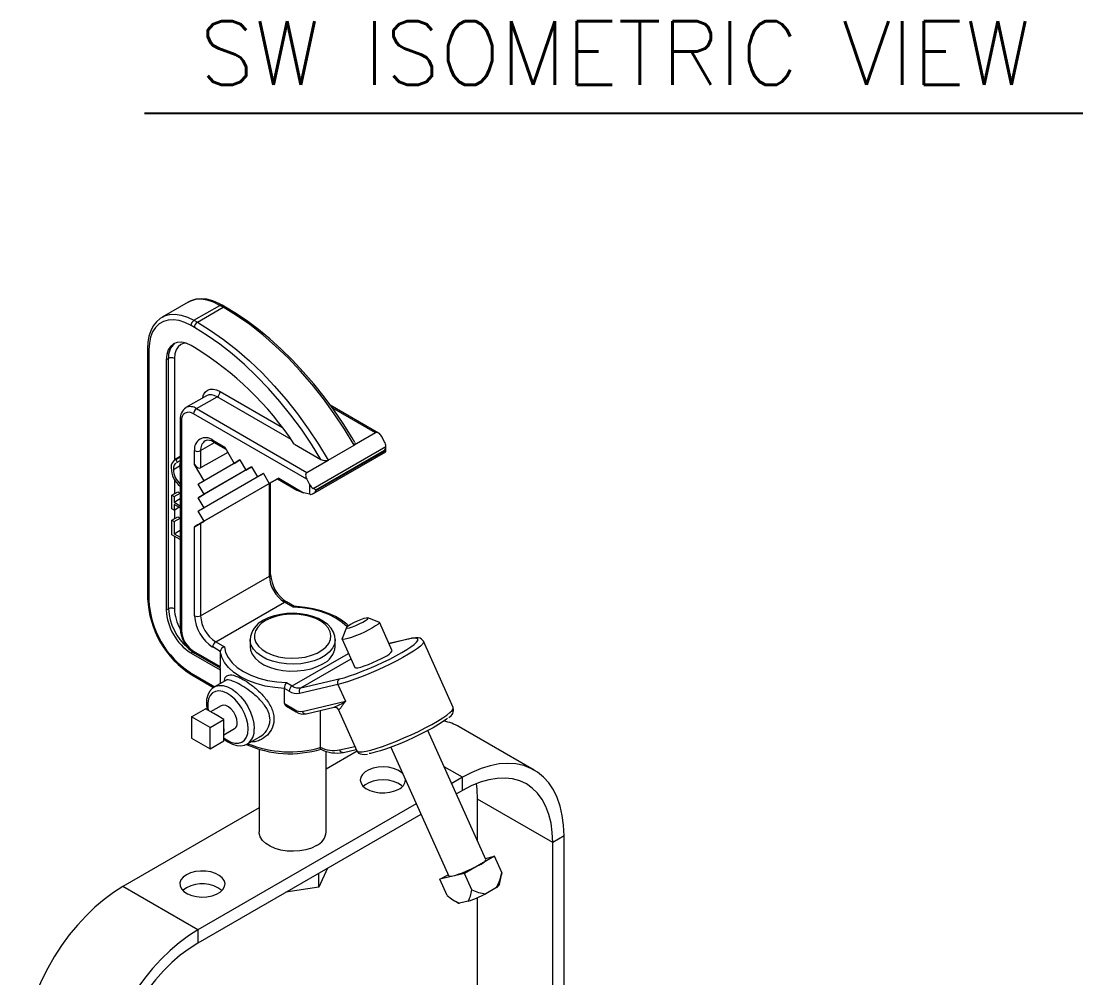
# Model space of a CAD drawing. Extents: x 8 to 113, y 2 to 87.
# Drawn here: x 15.17 to 27.65, y 74.99 to 86.24 of the extents above; entities that cross this region are included whole.
import ezdxf
from ezdxf.enums import TextEntityAlignment as Align

# ---------------------------------------------------------------- set-up
doc = ezdxf.new("R2010")
doc.units = 0
doc.header["$MEASUREMENT"] = 0
doc.layers.add('OBJECT', color=7, linetype='CONTINUOUS')
doc.styles.get("Standard").update_dxf_attribs({"font": 'SIMPLEX'})

msp = doc.modelspace()

# ---------------------------------------------------------------- linework, layer by layer
at = {"layer": 'OBJECT', "color": 1}
msp.add_line((16.621, 85.154), (27.652, 85.154), dxfattribs=at)
at = {"layer": 'OBJECT', "linetype": 'Continuous', "lineweight": 15}
for p, q in [((17.132, 82.932), (16.827, 82.755)), ((17.202, 82.718), (17.507, 82.894)), ((17.547, 82.871), (17.507, 82.894)), ((17.572, 82.874), (17.532, 82.897)), ((17.242, 82.695), (17.547, 82.871)), ((17.207, 82.634), (17.167, 82.657)), ((17.202, 82.718), (17.242, 82.695)), ((16.657, 82.391), (16.657, 79.448)), ((17.207, 82.399), (17.167, 82.422)), ((16.672, 82.371), (16.672, 79.427)), ((16.902, 82.269), (16.875, 82.253)), ((16.875, 82.253), (16.875, 79.31)), ((16.902, 79.325), (16.902, 82.269)), ((16.973, 82.269), (16.973, 81.071)), ((17.51, 81.88), (18.241, 81.458)), ((17.349, 81.831), (17.107, 81.691)), ((17.232, 81.679), (17.474, 81.819)), ((18.346, 81.315), (17.474, 81.819)), ((17.232, 81.679), (18.53, 80.929)), ((19.372, 81.392), (18.805, 81.72)), ((19.338, 81.395), (18.827, 81.69)), ((17.04, 81.556), (17.04, 79.093)), ((17.055, 81.536), (17.055, 79.072)), ((18.528, 80.849), (17.196, 81.617)), ((19.338, 81.395), (19.087, 81.25)), ((17.28, 81.186), (17.443, 81.28)), ((17.422, 81.308), (17.563, 81.227)), ((17.432, 81.286), (17.578, 81.201)), ((18.382, 81.263), (18.695, 81.083)), ((19.443, 81.288), (19.406, 81.356)), ((17.21, 81.023), (17.21, 81.186)), ((17.28, 81.186), (17.28, 80.982)), ((17.599, 81.165), (17.28, 80.982)), ((17.563, 81.227), (17.674, 81.036)), ((18.601, 80.677), (19.458, 81.172)), ((18.602, 80.741), (19.458, 81.235)), ((19.443, 81.188), (18.636, 80.722)), ((18.636, 80.715), (19.443, 81.181)), ((18.781, 81.074), (19.087, 81.25)), ((19.443, 81.181), (19.443, 81.188)), ((19.458, 81.172), (19.458, 81.237)), ((16.961, 80.965), (17.032, 81.006)), ((17.04, 81.115), (16.974, 81.077)), ((16.989, 81.083), (17.04, 81.112)), ((16.989, 81.083), (17.005, 81.05)), ((17.005, 81.05), (17.04, 81.07)), ((17.32, 80.832), (17.21, 81.023)), ((17.743, 81.075), (17.251, 80.792)), ((17.743, 81.075), (17.32, 80.832)), ((17.674, 81.036), (17.743, 81.076)), ((17.743, 81.076), (17.674, 81.036)), ((17.743, 81.076), (17.811, 80.956)), ((18.53, 80.929), (18.781, 81.074)), ((17.88, 80.996), (17.251, 80.632)), ((18.018, 80.916), (17.251, 80.473)), ((17.88, 80.996), (17.32, 80.672)), ((18.018, 80.916), (17.32, 80.513)), ((17.811, 80.956), (17.88, 80.996)), ((17.88, 80.996), (17.811, 80.956)), ((17.88, 80.996), (17.949, 80.876)), ((17.949, 80.876), (18.018, 80.916)), ((18.018, 80.916), (17.949, 80.876)), ((18.018, 80.916), (18.087, 80.797)), ((16.973, 80.849), (16.973, 80.68)), ((17.251, 80.792), (17.32, 80.832)), ((17.32, 80.672), (17.251, 80.792)), ((18.088, 80.797), (17.28, 80.331)), ((18.183, 80.852), (17.32, 80.354)), ((18.087, 80.797), (18.198, 80.861)), ((18.183, 80.852), (18.087, 80.797)), ((18.088, 79.71), (18.088, 80.797)), ((18.183, 80.852), (18.103, 80.806)), ((18.103, 79.73), (18.103, 80.806)), ((18.198, 80.861), (18.183, 80.852)), ((18.183, 80.852), (18.411, 80.721)), ((18.198, 80.861), (18.491, 80.691)), ((18.528, 80.849), (18.565, 80.781)), ((18.565, 80.672), (18.565, 80.781)), ((16.941, 80.661), (17.012, 80.702)), ((16.941, 80.502), (16.941, 80.661)), ((16.941, 80.661), (16.968, 80.646)), ((16.968, 80.646), (17.039, 80.687)), ((16.968, 80.646), (16.968, 80.58)), ((17.012, 80.702), (17.039, 80.687)), ((17.039, 80.687), (17.039, 80.621)), ((17.251, 80.632), (17.32, 80.672)), ((17.32, 80.513), (17.251, 80.632)), ((18.565, 80.672), (18.491, 80.691)), ((18.636, 80.722), (18.636, 80.715)), ((16.968, 80.58), (17.039, 80.621)), ((16.968, 80.58), (17.04, 80.538)), ((17.04, 80.511), (16.968, 80.553)), ((16.968, 80.553), (16.968, 80.487)), ((16.968, 80.487), (17.025, 80.52)), ((17.039, 80.621), (17.04, 80.62)), ((17.251, 80.473), (17.32, 80.513)), ((16.968, 80.487), (16.941, 80.502)), ((16.941, 80.367), (17.012, 80.408)), ((16.968, 80.351), (17.039, 80.392)), ((16.973, 80.49), (16.973, 80.385)), ((17.012, 80.408), (17.039, 80.392)), ((17.039, 80.392), (17.039, 80.249)), ((17.32, 80.354), (17.251, 80.473)), ((16.941, 80.197), (16.941, 80.367)), ((16.941, 80.367), (16.968, 80.351)), ((16.968, 80.351), (16.968, 80.208)), ((17.21, 80.29), (17.32, 80.354)), ((17.21, 79.243), (17.21, 80.29)), ((17.28, 80.331), (17.28, 79.243)), ((17.04, 80.139), (16.941, 80.197)), ((16.968, 80.208), (17.039, 80.249)), ((16.968, 80.208), (17.04, 80.166)), ((16.973, 80.178), (16.973, 79.325)), ((17.039, 80.249), (17.04, 80.248)), ((17.28, 79.243), (18.088, 79.71)), ((17.457, 78.937), (18.265, 79.403)), ((18.367, 79.344), (18.265, 79.403)), ((18.383, 79.352), (18.29, 79.406)), ((16.902, 79.325), (16.875, 79.31)), ((19.377, 79.17), (19.247, 79.218)), ((19.532, 78.832), (19.382, 79.167)), ((18.995, 79.105), (18.944, 78.976)), ((17.457, 78.937), (17.56, 78.878)), ((17.862, 78.963), (17.862, 78.881)), ((18.862, 78.881), (18.862, 78.963)), ((18.944, 78.97), (19.094, 78.635)), ((19.726, 78.97), (19.494, 78.916)), ((19.717, 78.967), (19.495, 78.915)), ((20.25, 78.163), (19.9, 78.943)), ((17.193, 78.821), (17.167, 78.805)), ((17.167, 78.805), (17.509, 78.608)), ((17.196, 78.827), (17.511, 78.646)), ((17.207, 78.804), (17.51, 78.63)), ((17.511, 78.824), (17.422, 78.876)), ((17.511, 78.824), (17.511, 78.646)), ((18.357, 78.418), (19.02, 78.8)), ((18.458, 78.396), (19.049, 78.737)), ((17.167, 78.57), (17.446, 78.409)), ((17.177, 78.547), (17.433, 78.399)), ((17.509, 78.63), (17.509, 78.445)), ((17.436, 78.403), (17.443, 78.407)), ((17.57, 78.48), (17.443, 78.407)), ((18.266, 78.21), (18.266, 78.389)), ((18.322, 78.356), (18.266, 78.389)), ((18.288, 78.457), (18.357, 78.418)), ((18.894, 78.435), (18.443, 78.331)), ((18.458, 78.396), (18.909, 78.5)), ((18.894, 78.435), (18.983, 78.237)), ((17.174, 78.056), (17.336, 78.15)), ((17.428, 78.097), (17.336, 78.15)), ((17.523, 78.186), (17.398, 78.114)), ((18.266, 78.21), (18.393, 78.137)), ((18.288, 78.18), (18.403, 78.114)), ((18.474, 78.119), (18.983, 78.237)), ((18.521, 78.091), (18.852, 78.168)), ((18.887, 78.158), (18.885, 78.16)), ((18.887, 78.158), (18.896, 78.146)), ((18.896, 78.146), (19.117, 77.654)), ((18.9, 78.141), (18.896, 78.146)), ((17.392, 77.93), (17.174, 78.056)), ((17.174, 78.056), (17.174, 77.804)), ((17.392, 77.93), (17.554, 78.024)), ((17.463, 78.077), (17.428, 78.097)), ((17.554, 78.024), (17.463, 78.077)), ((17.554, 77.918), (17.554, 78.024)), ((18.687, 78.13), (18.687, 77.696)), ((17.392, 77.678), (17.392, 77.93)), ((17.554, 77.878), (17.554, 77.918)), ((17.554, 77.844), (17.679, 77.916)), ((20.635, 76.377), (19.953, 77.894)), ((21.203, 77.427), (20.32, 77.938)), ((17.174, 77.804), (17.392, 77.678)), ((17.392, 77.678), (17.554, 77.772)), ((17.554, 77.772), (17.554, 77.878)), ((17.83, 77.736), (17.969, 77.816)), ((17.967, 77.673), (17.967, 76.701)), ((18.757, 76.701), (18.757, 77.651)), ((19.12, 77.649), (18.757, 77.439)), ((18.914, 77.665), (19.094, 77.707)), ((18.96, 77.637), (19.11, 77.671)), ((19.515, 77.698), (20.197, 76.181)), ((20.36, 77.344), (20.145, 77.468)), ((20.36, 77.344), (20.233, 77.271)), ((20.36, 77.19), (20.36, 77.344)), ((20.36, 77.19), (20.288, 77.149)), ((19.815, 77.03), (17.248, 75.548)), ((21.42, 76.578), (20.536, 77.088)), ((20.536, 76.596), (20.536, 77.088)), ((17.967, 76.983), (16.364, 76.058)), ((19.87, 76.908), (17.248, 75.394)), ((21.553, 76.655), (21.42, 76.578)), ((21.553, 70.923), (21.553, 76.655)), ((21.42, 71.07), (21.42, 76.578)), ((20.737, 76.415), (20.384, 76.211)), ((20.629, 76.39), (20.737, 76.415)), ((20.822, 76.225), (20.737, 76.415)), ((18.772, 76.274), (18.668, 76.051)), ((18.668, 76.051), (18.668, 76.214)), ((20.384, 76.211), (20.094, 76.144)), ((20.094, 76.144), (20.189, 76.198)), ((20.179, 75.954), (20.094, 76.144)), ((20.469, 76.021), (20.384, 76.211)), ((20.794, 76.081), (20.817, 76.196)), ((17.248, 75.548), (16.364, 76.058)), ((18.668, 76.051), (18.282, 75.991)), ((20.76, 76.047), (20.633, 75.973)), ((20.536, 71.543), (20.536, 75.929)), ((20.278, 75.885), (20.312, 75.865)), ((20.427, 75.887), (20.323, 75.862)), ((17.248, 75.548), (17.248, 75.394))]:
    msp.add_line(p, q, dxfattribs=at)
at = {"layer": 'OBJECT', "linetype": 'Continuous', "lineweight": 15, "flags": 128}
for points in [[(17.532, 82.897), (17.495, 82.917), (17.424, 82.947), (17.354, 82.965), (17.286, 82.971), (17.222, 82.965), (17.163, 82.947), (17.13, 82.928)], [(17.507, 82.894), (17.432, 82.932), (17.358, 82.956), (17.287, 82.966), (17.221, 82.963), (17.16, 82.945), (17.132, 82.932)], [(17.507, 82.894), (17.514, 82.898), (17.521, 82.899), (17.527, 82.899), (17.532, 82.897), (17.532, 82.897)], [(16.831, 82.756), (16.805, 82.741), (16.76, 82.702), (16.723, 82.653), (16.694, 82.596), (16.672, 82.53), (16.66, 82.457), (16.657, 82.391)], [(16.83, 82.757), (16.855, 82.769), (16.915, 82.786), (16.982, 82.79), (17.053, 82.78), (17.126, 82.755), (17.202, 82.718)], [(19.087, 81.25), (18.973, 81.438), (18.851, 81.62), (18.724, 81.795), (18.59, 81.964), (18.451, 82.124), (18.308, 82.275), (18.16, 82.416), (18.01, 82.547), (17.857, 82.667), (17.703, 82.775), (17.547, 82.871)], [(19.094, 81.28), (19.06, 81.337), (18.956, 81.503), (18.846, 81.664), (18.731, 81.82), (18.611, 81.97), (18.487, 82.113), (18.36, 82.25), (18.229, 82.378), (18.095, 82.499), (17.959, 82.611), (17.821, 82.714), (17.682, 82.807), (17.572, 82.874)], [(17.167, 82.657), (17.096, 82.692), (17.027, 82.714), (16.961, 82.724), (16.899, 82.721), (16.842, 82.704), (16.793, 82.676), (16.75, 82.635), (16.716, 82.583), (16.692, 82.52), (16.677, 82.449), (16.672, 82.371)], [(18.695, 81.083), (18.584, 81.262), (18.466, 81.436), (18.342, 81.604), (18.212, 81.765), (18.078, 81.918), (17.939, 82.062), (17.797, 82.198), (17.652, 82.323), (17.505, 82.438), (17.356, 82.541), (17.207, 82.634)], [(17.242, 82.695), (17.397, 82.599), (17.551, 82.491), (17.704, 82.371), (17.855, 82.24), (18.002, 82.099), (18.146, 81.947), (18.285, 81.787), (18.418, 81.619), (18.546, 81.443), (18.667, 81.261), (18.781, 81.074)], [(17.167, 82.422), (17.11, 82.448), (17.055, 82.46), (17.005, 82.458), (16.961, 82.442), (16.924, 82.412), (16.897, 82.369), (16.881, 82.316), (16.875, 82.253)], [(17.101, 82.451), (17.087, 82.449), (17.048, 82.435), (17.016, 82.408), (16.992, 82.371), (16.978, 82.324), (16.973, 82.269)], [(17.302, 81.804), (17.314, 81.842), (17.333, 81.873), (17.36, 81.895), (17.392, 81.907), (17.428, 81.908), (17.468, 81.899), (17.51, 81.88)], [(17.474, 81.819), (17.44, 81.835), (17.407, 81.842), (17.376, 81.841), (17.349, 81.831), (17.349, 81.831)], [(18.044, 79.187), (17.992, 79.151), (17.952, 79.111), (17.926, 79.067), (17.913, 79.021), (17.915, 78.974), (17.931, 78.929), (17.961, 78.886), (18.004, 78.846), (18.058, 78.812), (18.123, 78.784), (18.194, 78.762), (18.272, 78.749), (18.352, 78.744), (18.432, 78.747), (18.511, 78.758), (18.584, 78.778), (18.65, 78.804), (18.707, 78.837), (18.753, 78.875), (18.787, 78.918), (18.806, 78.963), (18.812, 79.009), (18.803, 79.056), (18.78, 79.1), (18.743, 79.142), (18.694, 79.179), (18.635, 79.21), (18.566, 79.235), (18.491, 79.252), (18.412, 79.262), (18.332, 79.263), (18.252, 79.255), (18.176, 79.24), (18.106, 79.217), (18.044, 79.187)], [(18.861, 78.966), (18.858, 79.005), (18.841, 79.052), (18.814, 79.097), (18.775, 79.139), (18.726, 79.177), (18.667, 79.21), (18.6, 79.236), (18.528, 79.255), (18.452, 79.268), (18.374, 79.272), (18.295, 79.27), (18.218, 79.26), (18.144, 79.242), (18.076, 79.218), (18.019, 79.19)], [(19.002, 79.114), (18.945, 79.165), (18.871, 79.215), (18.786, 79.257), (18.691, 79.292), (18.588, 79.319), (18.479, 79.336), (18.367, 79.344)], [(19.019, 79.126), (19.001, 79.143), (18.938, 79.191), (18.866, 79.234), (18.785, 79.271), (18.698, 79.301), (18.605, 79.325), (18.508, 79.342), (18.409, 79.352), (18.38, 79.353)], [(19.377, 79.17), (19.381, 79.167), (19.379, 79.158), (19.365, 79.142), (19.338, 79.123), (19.302, 79.101), (19.257, 79.076), (19.207, 79.051), (19.154, 79.028), (19.102, 79.006), (19.053, 78.988), (19.011, 78.975), (18.978, 78.967), (18.955, 78.965), (18.944, 78.97), (18.944, 78.976)], [(19.041, 79.14), (19.013, 79.122), (18.997, 79.109), (18.995, 79.101), (19.006, 79.099), (19.03, 79.103), (19.064, 79.114), (19.104, 79.129), (19.146, 79.148), (19.186, 79.168), (19.218, 79.187), (19.241, 79.202), (19.25, 79.214), (19.245, 79.219), (19.228, 79.217), (19.198, 79.21), (19.161, 79.196), (19.119, 79.179), (19.078, 79.16), (19.041, 79.14)], [(18.862, 78.965), (18.862, 78.957), (18.853, 78.908), (18.83, 78.861), (18.793, 78.817), (18.744, 78.777), (18.684, 78.742), (18.615, 78.714), (18.538, 78.693), (18.457, 78.679), (18.373, 78.674), (18.288, 78.677), (18.205, 78.689), (18.127, 78.708), (18.056, 78.734), (17.994, 78.767), (17.942, 78.806), (17.902, 78.849), (17.876, 78.896), (17.863, 78.944), (17.862, 78.963)], [(19.9, 78.943), (19.9, 78.931), (19.888, 78.911), (19.865, 78.887), (19.829, 78.858), (19.782, 78.826), (19.725, 78.79), (19.659, 78.752), (19.586, 78.713), (19.508, 78.673), (19.425, 78.634), (19.341, 78.595), (19.256, 78.559), (19.173, 78.526), (19.094, 78.496), (19.02, 78.471), (18.953, 78.45), (18.894, 78.435)], [(18.909, 78.5), (18.966, 78.515), (19.031, 78.535), (19.104, 78.561), (19.181, 78.59), (19.262, 78.623), (19.343, 78.658), (19.425, 78.696), (19.503, 78.734), (19.577, 78.773), (19.644, 78.81), (19.703, 78.845), (19.753, 78.878), (19.791, 78.907), (19.806, 78.92)], [(19.806, 78.92), (19.818, 78.932), (19.833, 78.952), (19.834, 78.967), (19.823, 78.976), (19.799, 78.979), (19.764, 78.976), (19.717, 78.967)], [(19.726, 78.97), (19.724, 78.97), (19.717, 78.967)], [(19.899, 78.942), (19.897, 78.949), (19.879, 78.968), (19.86, 78.978), (19.839, 78.983), (19.808, 78.983), (19.765, 78.978), (19.726, 78.97)], [(18.266, 78.389), (18.151, 78.398), (18.04, 78.417), (17.934, 78.445), (17.836, 78.482), (17.749, 78.526), (17.672, 78.576), (17.609, 78.633), (17.561, 78.694), (17.528, 78.758), (17.511, 78.824)], [(17.56, 78.878), (17.574, 78.813), (17.604, 78.751), (17.65, 78.691), (17.71, 78.636), (17.784, 78.587), (17.869, 78.544), (17.965, 78.51), (18.068, 78.483), (18.176, 78.466), (18.288, 78.457)], [(17.862, 78.881), (17.867, 78.838), (17.887, 78.791), (17.92, 78.746), (17.966, 78.705), (18.024, 78.668), (18.091, 78.639), (18.166, 78.616), (18.246, 78.6), (18.33, 78.593), (18.415, 78.594), (18.498, 78.603), (18.578, 78.621), (18.651, 78.645), (18.716, 78.677)], [(19.094, 78.635), (19.095, 78.635), (19.105, 78.63), (19.128, 78.632), (19.162, 78.64), (19.204, 78.653), (19.253, 78.671), (19.305, 78.693), (19.357, 78.716), (19.408, 78.741), (19.452, 78.766)], [(17.436, 78.401), (17.414, 78.386), (17.385, 78.352), (17.364, 78.309), (17.351, 78.26), (17.348, 78.203), (17.353, 78.141), (17.354, 78.14)], [(17.443, 78.407), (17.457, 78.414), (17.499, 78.424), (17.547, 78.422), (17.597, 78.407), (17.649, 78.38), (17.701, 78.341), (17.75, 78.293), (17.795, 78.237), (17.835, 78.175), (17.867, 78.109), (17.891, 78.042), (17.905, 77.976), (17.91, 77.913)], [(17.84, 77.913), (17.835, 77.971), (17.82, 78.033), (17.797, 78.095), (17.765, 78.156), (17.727, 78.212), (17.684, 78.261), (17.637, 78.302), (17.589, 78.333), (17.541, 78.352), (17.496, 78.359), (17.455, 78.353), (17.42, 78.335), (17.392, 78.305), (17.373, 78.265), (17.363, 78.216), (17.363, 78.16), (17.367, 78.132)], [(17.711, 77.987), (17.706, 78.027), (17.692, 78.07), (17.67, 78.111), (17.641, 78.146), (17.609, 78.173), (17.576, 78.189), (17.546, 78.193), (17.523, 78.186)], [(18.851, 78.167), (18.856, 78.168), (18.879, 78.164), (18.885, 78.159)], [(19.117, 77.654), (19.124, 77.647), (19.146, 77.642), (19.179, 77.643), (19.225, 77.65), (19.281, 77.664), (19.346, 77.683), (19.42, 77.707), (19.499, 77.736), (19.583, 77.769), (19.669, 77.806), (19.756, 77.844), (19.841, 77.884), (19.922, 77.925), (19.998, 77.966), (20.066, 78.005), (20.126, 78.041), (20.175, 78.075), (20.212, 78.105), (20.238, 78.13), (20.25, 78.15), (20.25, 78.163)], [(20.183, 78.037), (20.172, 78.029), (20.13, 77.998), (20.076, 77.964), (20.014, 77.927), (19.943, 77.889), (19.867, 77.85), (19.786, 77.812), (19.704, 77.774), (19.621, 77.739), (19.541, 77.707), (19.464, 77.679), (19.394, 77.656), (19.331, 77.638), (19.278, 77.625), (19.26, 77.622)], [(17.554, 77.807), (17.589, 77.783), (17.637, 77.758), (17.684, 77.745), (17.727, 77.744), (17.765, 77.756), (17.797, 77.78), (17.82, 77.816), (17.835, 77.86), (17.84, 77.913)], [(17.554, 77.793), (17.601, 77.759), (17.654, 77.732), (17.707, 77.716), (17.754, 77.713), (17.797, 77.721), (17.831, 77.737)], [(19.118, 77.654), (19.12, 77.649), (19.137, 77.629), (19.156, 77.619), (19.178, 77.614), (19.207, 77.613), (19.243, 77.617)], [(19.654, 77.388), (19.64, 77.401), (19.599, 77.428), (19.549, 77.448), (19.491, 77.461), (19.43, 77.466), (19.369, 77.463), (19.31, 77.452), (19.258, 77.433), (19.214, 77.408), (19.182, 77.378), (19.163, 77.344), (19.157, 77.309), (19.166, 77.274), (19.189, 77.24), (19.224, 77.211), (19.27, 77.188), (19.325, 77.171), (19.384, 77.162), (19.446, 77.16), (19.506, 77.168), (19.562, 77.183), (19.61, 77.205), (19.61, 77.205)], [(21.553, 76.655), (21.548, 76.779), (21.533, 76.896), (21.508, 77.005), (21.473, 77.106), (21.428, 77.197), (21.374, 77.277), (21.312, 77.346), (21.242, 77.403), (21.164, 77.448), (21.079, 77.481), (20.988, 77.5), (20.892, 77.506), (20.791, 77.5), (20.686, 77.48), (20.579, 77.447), (20.47, 77.401), (20.36, 77.344)], [(19.652, 77.236), (19.64, 77.248), (19.599, 77.274), (19.549, 77.295), (19.491, 77.308), (19.43, 77.313), (19.369, 77.31), (19.31, 77.299), (19.258, 77.28), (19.214, 77.255), (19.193, 77.236)], [(21.42, 76.578), (21.415, 76.695), (21.4, 76.805), (21.375, 76.907), (21.339, 77), (21.295, 77.083), (21.241, 77.155), (21.179, 77.216), (21.11, 77.265), (21.032, 77.301), (20.949, 77.324), (20.86, 77.334), (20.765, 77.331), (20.667, 77.315), (20.566, 77.286), (20.463, 77.244), (20.36, 77.19)], [(20.536, 77.088), (20.531, 77.205), (20.524, 77.27)], [(18.641, 76.54), (18.583, 76.512), (18.517, 76.491), (18.446, 76.478), (18.371, 76.473), (18.296, 76.476), (18.224, 76.487), (18.156, 76.506), (18.096, 76.532), (18.046, 76.564), (18.007, 76.601), (17.98, 76.642), (17.968, 76.685), (17.967, 76.701)], [(20.555, 76.311), (20.51, 76.287), (20.46, 76.262), (20.407, 76.238), (20.355, 76.217), (20.306, 76.199), (20.264, 76.186), (20.23, 76.178), (20.208, 76.176), (20.197, 76.18), (20.197, 76.181)], [(17.114, 76.197), (17.075, 76.169), (17.049, 76.137), (17.037, 76.102), (17.039, 76.066), (17.055, 76.032), (17.084, 76.001), (17.125, 75.974), (17.175, 75.954), (17.233, 75.941), (17.294, 75.935), (17.355, 75.938), (17.414, 75.95), (17.466, 75.968), (17.51, 75.994), (17.542, 76.024), (17.561, 76.058), (17.567, 76.093), (17.558, 76.128), (17.535, 76.161), (17.5, 76.19), (17.454, 76.214), (17.399, 76.231), (17.34, 76.24), (17.278, 76.241), (17.218, 76.234), (17.162, 76.219), (17.114, 76.197)], [(16.364, 76.058), (16.254, 75.988), (16.145, 75.908), (16.038, 75.817), (15.933, 75.716), (15.832, 75.606), (15.736, 75.489), (15.645, 75.364), (15.56, 75.234), (15.482, 75.099), (15.412, 74.96), (15.35, 74.819), (15.296, 74.677), (15.251, 74.535), (15.216, 74.394), (15.191, 74.256), (15.176, 74.121), (15.171, 73.991)], [(17.114, 76.043), (17.075, 76.016), (17.071, 76.012)], [(20.312, 75.865), (20.315, 75.864), (20.323, 75.862)], [(17.248, 75.548), (17.138, 75.478), (17.029, 75.398), (16.922, 75.307), (16.817, 75.206), (16.716, 75.096), (16.62, 74.979), (16.529, 74.854), (16.444, 74.724), (16.366, 74.589), (16.296, 74.45), (16.233, 74.309), (16.18, 74.167), (16.135, 74.025), (16.1, 73.884), (16.075, 73.745), (16.06, 73.61), (16.055, 73.48)], [(17.248, 75.394), (17.144, 75.328), (17.041, 75.251), (16.94, 75.164), (16.842, 75.067), (16.748, 74.961), (16.659, 74.848), (16.575, 74.728), (16.498, 74.602), (16.428, 74.473), (16.366, 74.341), (16.313, 74.207), (16.268, 74.072), (16.233, 73.939), (16.208, 73.808), (16.193, 73.68), (16.188, 73.557)]]:
    msp.add_lwpolyline(points, dxfattribs=at)
at = {"layer": 'OBJECT', "linetype": 'Continuous', "lineweight": 15}
for centre, radius, start, end in [((17.562, 82.852), 0.024, 64.0422, 127.2535), ((17.243, 82.653), 0.0768, 122.6055, 177.3945), ((17.283, 82.63), 0.0768, 122.6055, 177.3945), ((16.681, 82.393), 0.024, 184.0434, 247.2623), ((17.115, 82.288), 0.214, 131.098, 185.1339), ((15.241, 79.187), 3.765, 33.4707, 58.5356), ((16.937, 82.201), 0.0769, 62.6097, 117.3903), ((17.433, 81.883), 0.0768, 302.6055, 357.3945), ((17.187, 81.566), 0.147, 123.0164, 183.9296), ((17.141, 81.55), 0.0873, 50.7967, 189.214), ((17.159, 81.58), 0.123, 53.6672, 115.397), ((17.273, 81.614), 0.0768, 122.6055, 177.3945), ((17.065, 81.559), 0.0251, 185.7107, 245.624), ((17.339, 81.207), 0.131, 50.7967, 189.214), ((17.403, 81.199), 0.123, 124.8692, 186.312), ((17.37, 81.208), 0.0995, 51.536, 112.1287), ((17.447, 81.306), 0.0252, 174.379, 234.3088), ((19.079, 81.267), 0.0188, 294.3808, 40.1444), ((19.35, 81.234), 0.108, 0.6262, 30.1849), ((17.245, 81.254), 0.0769, 242.6097, 297.3903), ((19.355, 81.241), 0.103, 328.9952, 356.7427), ((17.028, 80.996), 0.0949, 114.3865, 188.352), ((18.747, 81.163), 0.0955, 237.2416, 291.0618), ((17.207, 80.982), 0.273, 179.9121, 232.2609), ((17.189, 80.965), 0.228, 179.8493, 229.1791), ((18.659, 80.83), 0.105, 207.5761, 237.6374), ((18.559, 81.003), 0.319, 242.245, 257.5709), ((18.58, 80.733), 0.0623, 256.0433, 266.0227), ((18.565, 80.748), 0.078, 277.7771, 334.798), ((18.078, 79.732), 0.0251, 294.3747, 354.3052), ((18.472, 79.727), 0.384, 182.6055, 237.3945), ((18.508, 79.748), 0.405, 182.5024, 237.4972), ((17.774, 79.492), 1.118, 182.2816, 237.7185), ((16.682, 79.45), 0.0251, 185.6948, 245.6253), ((17.742, 79.474), 1.071, 182.4871, 237.5129), ((18.279, 79.383), 0.0246, 64.7667, 126.3179), ((17.508, 79.339), 0.633, 182.6055, 237.3945), ((16.937, 79.257), 0.0769, 62.6097, 117.3903), ((17.54, 79.355), 0.638, 182.6498, 229.6447), ((17.489, 79.342), 0.517, 181.8866, 209.3009), ((18.385, 79.332), 0.0217, 104.2246, 145.4791), ((17.67, 79.264), 0.461, 182.6055, 237.3945), ((17.245, 79.312), 0.0769, 242.6097, 297.3903), ((17.664, 79.261), 0.384, 182.6055, 237.3945), ((18.127, 78.949), 0.264, 114.2273, 176.9385), ((17.394, 79.105), 0.354, 181.96, 238.0404), ((17.065, 79.095), 0.0251, 185.6948, 245.6253), ((17.362, 79.086), 0.307, 182.6055, 237.3945), ((17.499, 78.872), 0.0768, 122.6055, 177.3945), ((17.221, 78.825), 0.0252, 174.379, 234.3088), ((17.573, 78.817), 0.0625, 102.3537, 173.0577), ((18.617, 78.902), 0.246, 293.6249, 355.0549), ((19.405, 78.904), 0.146, 288.7895, 330.4672), ((17.472, 78.641), 0.0396, 343.466, 6.7321), ((17.19, 78.567), 0.024, 172.7426, 235.9596), ((18.387, 78.388), 0.121, 144.9214, 179.6676), ((18.398, 78.353), 0.0768, 122.6055, 177.3945), ((18.436, 78.537), 0.143, 236.6986, 279.2317), ((18.489, 78.355), 0.0515, 126.2974, 207.8014), ((18.94, 78.459), 0.0515, 126.2974, 207.8014), ((18.416, 78.5), 0.171, 236.6986, 279.2317), ((18.301, 78.213), 0.0349, 185.5256, 249.4756), ((18.456, 78.232), 0.114, 236.6986, 279.2317), ((18.417, 78.134), 0.024, 172.7425, 235.9607), ((18.627, 78.772), 0.643, 290.3341, 303.6157), ((18.856, 78.121), 0.0489, 24.1631, 50.3611), ((20.154, 78.136), 0.0985, 296.4043, 15.1102), ((17.373, 77.961), 0.147, 52.0308, 67.9746), ((18.49, 78.25), 0.162, 237.3879, 280.7171), ((18.514, 78.133), 0.0423, 198.6051, 278.8719), ((17.409, 77.898), 0.147, 352.0294, 7.9706), ((17.635, 77.978), 0.0765, 304.8223, 6.4898), ((17.724, 77.89), 0.187, 304.6659, 7.0225), ((20.03, 77.433), 0.582, 60.1372, 79.2059), ((18.329, 78.88), 1.259, 245.9738, 286.949), ((18.33, 78.963), 1.32, 248.0111, 285.7119), ((18.847, 78.022), 0.363, 243.8079, 280.5074), ((18.882, 78.039), 0.41, 242.582, 280.9548), ((18.955, 77.68), 0.0437, 200.0817, 277.3953), ((19.559, 77.324), 0.13, 293.3754, 355.3044), ((18.562, 76.719), 0.196, 293.8664, 354.8134), ((20.508, 76.449), 0.146, 288.7895, 330.4672), ((17.298, 75.707), 0.384, 52.6344, 118.7034), ((20.673, 76.414), 0.442, 242.5599, 264.8236), ((20.723, 76.118), 0.0804, 297.6948, 332.9507), ((20.561, 76.393), 0.582, 228.9688, 245.8007), ((19.87, 77.496), 1.703, 289.0968, 296.6127)]:
    msp.add_arc(centre, radius, start, end, dxfattribs=at)
for centre, major_axis, ratio, start_param, end_param in [((19.371, 81.335), (-0.0326, 0.0603), 0.595383, 4.729283, 6.30008), ((19.408, 81.201), (0.05, -0.0289), 0.00007, 6.283145, 7.068624), ((17.245, 81.043), (-0.0354, 0.0612), 0.577335, 1.570756, 3.141552), ((18.563, 80.869), (-0.0326, 0.0603), 0.595383, 0.016894, 1.587691), ((18.053, 80.777), (0.05, 0.0289), 0.00007, 6.283145, 7.068543), ((18.601, 80.742), (0.05, -0.0289), 0.00007, 0.785439, 1.539048), ((17.245, 80.311), (0.05, 0.0289), 0.00007, 0.785358, 2.356154)]:
    msp.add_ellipse(centre, major_axis=major_axis, ratio=ratio, start_param=start_param, end_param=end_param, dxfattribs=at)
for points, knots in [([(16.988, 81.033), (16.981, 81.028), (16.963, 81.015), (16.962, 80.984), (16.961, 80.965)], [0, 0, 0, 0, 0.395589, 1, 1, 1, 1]), ([(17.556, 78.472), (17.558, 78.482), (17.565, 78.519), (17.59, 78.54), (17.627, 78.55), (17.663, 78.546), (17.706, 78.532), (17.766, 78.503), (17.851, 78.451), (17.954, 78.368), (18.034, 78.285), (18.088, 78.208), (18.12, 78.146), (18.139, 78.083), (18.144, 78.029), (18.138, 77.96), (18.105, 77.879), (18.039, 77.812), (17.973, 77.777), (17.922, 77.76), (17.887, 77.76), (17.872, 77.76)], [0, 0, 0, 0, 0.031639, 0.113084, 0.15597, 0.200255, 0.240565, 0.282422, 0.356437, 0.430552, 0.512519, 0.557476, 0.603785, 0.647049, 0.691837, 0.716662, 0.798831, 0.879423, 0.92244, 0.966692, 1, 1, 1, 1]), ([(17.97, 77.818), (17.973, 77.82), (18.008, 77.832), (18.057, 77.889), (18.091, 77.959), (18.099, 78.037), (18.089, 78.085), (18.065, 78.14), (18.042, 78.179), (17.989, 78.247), (17.911, 78.32), (17.812, 78.393), (17.715, 78.452), (17.633, 78.485), (17.587, 78.495), (17.574, 78.481), (17.573, 78.479)], [0, 0, 0, 0, 0.009574, 0.111598, 0.213449, 0.243964, 0.3447, 0.352097, 0.409468, 0.466895, 0.572114, 0.668331, 0.76481, 0.871214, 0.983192, 1, 1, 1, 1]), ([(18.983, 78.237), (18.983, 78.237), (18.975, 78.227), (18.958, 78.205), (18.936, 78.174), (18.92, 78.151), (18.908, 78.139), (18.903, 78.14), (18.9, 78.141)], [0, 0, 0, 0, 0.002751, 0.176457, 0.410878, 0.64944, 0.822593, 1, 1, 1, 1]), ([(18.693, 77.675), (18.693, 77.675), (18.692, 77.675), (18.69, 77.68), (18.688, 77.687), (18.688, 77.691), (18.688, 77.692)], [0, 0, 0, 0, 0.101717, 0.536813, 0.912071, 1, 1, 1, 1]), ([(20.76, 76.047), (20.774, 76.076), (20.8, 76.132), (20.815, 76.195), (20.822, 76.225)], [0, 0, 0, 0, 0.515407, 1, 1, 1, 1]), ([(20.427, 75.887), (20.436, 75.906), (20.456, 75.945), (20.464, 75.995), (20.469, 76.021)], [0, 0, 0, 0, 0.480505, 1, 1, 1, 1])]:
    msp.add_open_spline(points, degree=3, knots=knots, dxfattribs=at)
for points in [[(17.005, 81.05), (16.998, 81.043)], [(17.04, 81.055), (17.032, 81.006)], [(17.032, 81.006), (17.04, 80.955)], [(18.688, 77.692), (18.687, 77.696)], [(20.822, 76.225), (20.815, 76.193)]]:
    msp.add_open_spline(points, degree=1, dxfattribs=at)

# ---------------------------------------------------------------- texts
at = {"layer": 'OBJECT', "color": 1}
msp.add_text('SW ISOMETRIC VIEW', height=0.75, dxfattribs=at).set_placement((22.153, 85.486), align=Align.CENTER)

doc.saveas('drawing.dxf')
